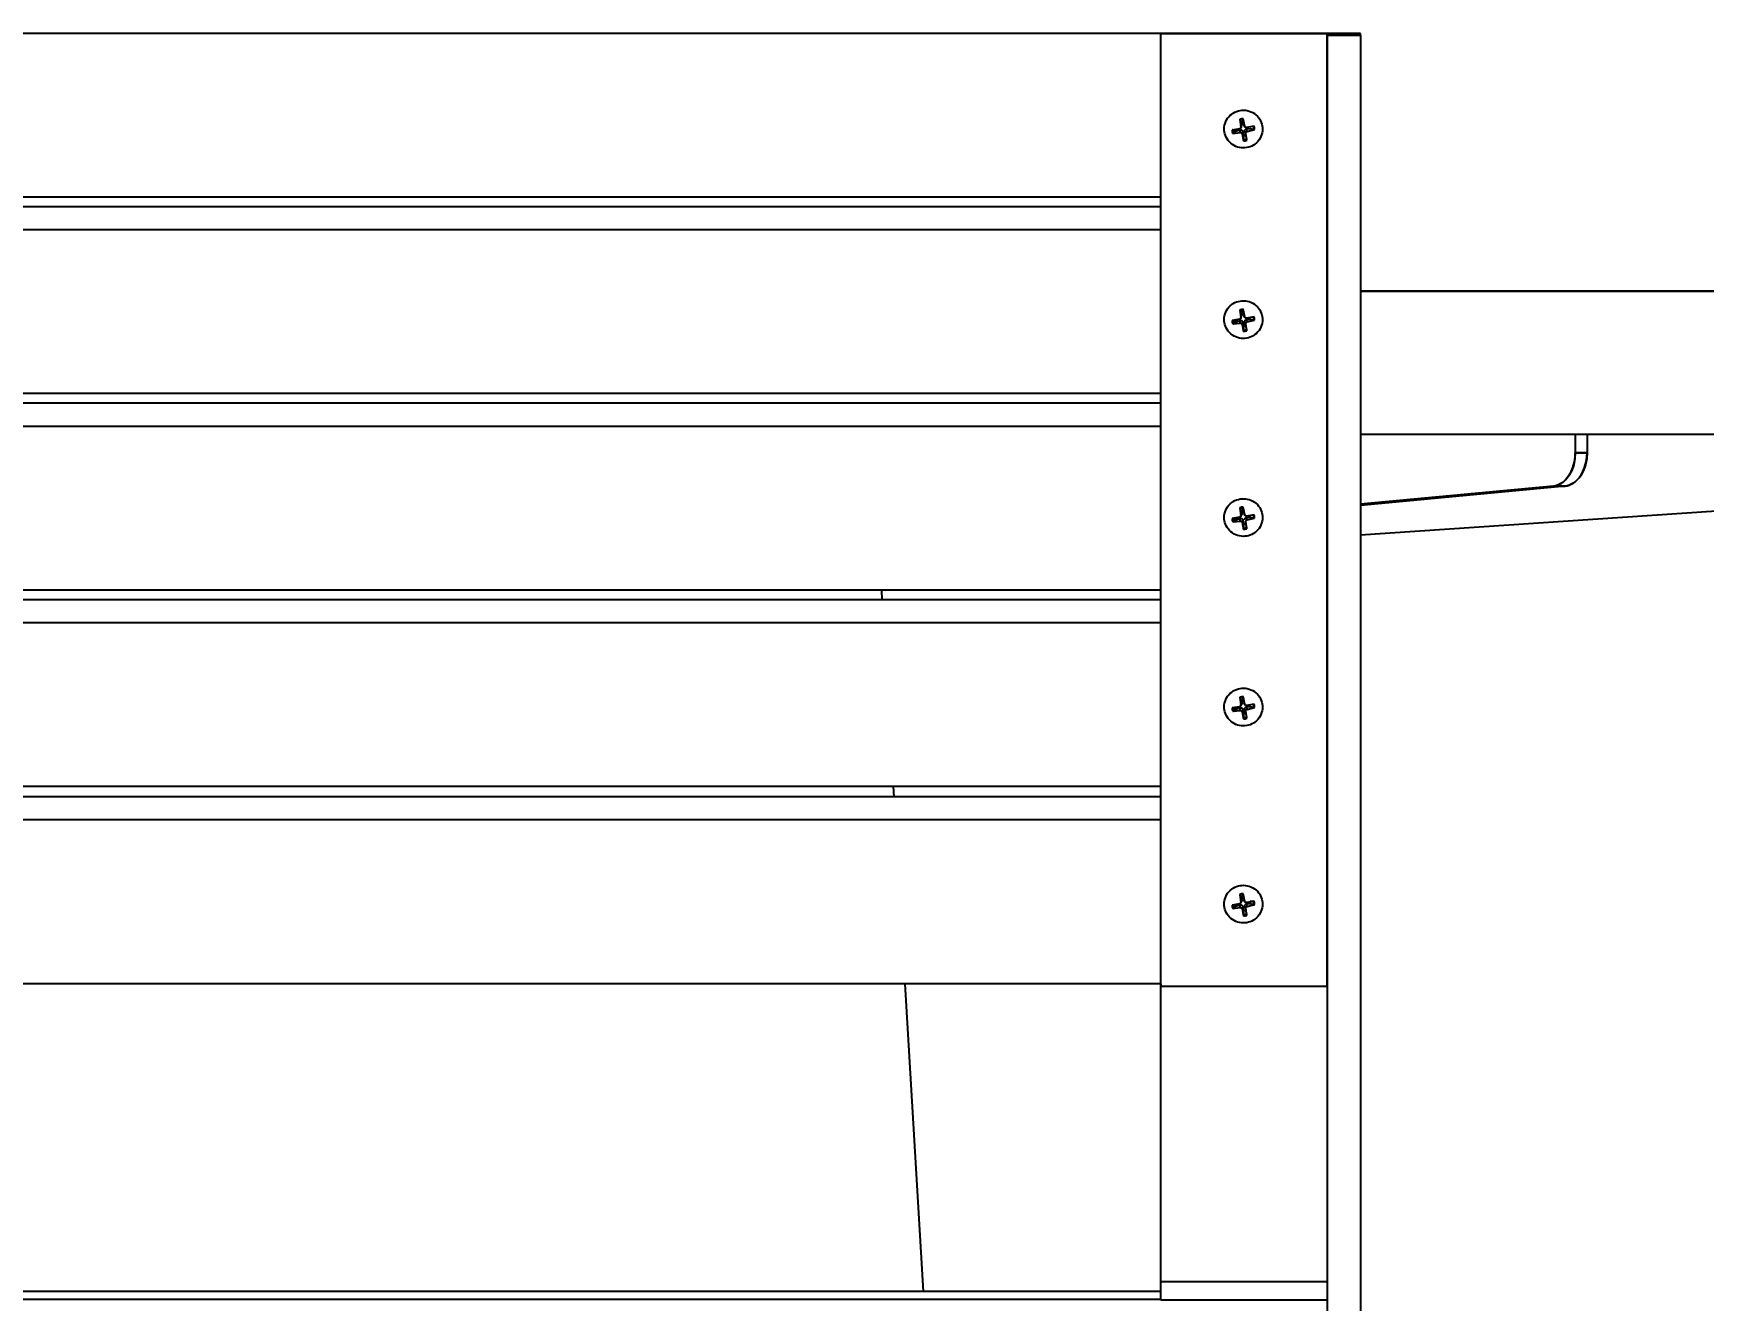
# Model space of a CAD drawing. Header units: millimetres. Extents: x 9483 to 13995, y 24552 to 30933.
# Drawn here: x 11651 to 12153, y 29200 to 29581 of the extents above; entities that cross this region are included whole.
import ezdxf

# ---------------------------------------------------------------- set-up
doc = ezdxf.new("R2010")
doc.units = ezdxf.units.MM
doc.header["$LTSCALE"] = 3
doc.layers.add('DomyÅ›lny', color=7, linetype='Continuous')
doc.styles.get("Standard").update_dxf_attribs({"font": 'arial.ttf'})
doc.dimstyles.new('MATEUSZ', dxfattribs={"dimtxt": 35, "dimasz": 16, "dimexe": 0.18, "dimexo": 0.0625, "dimgap": 0.09, "dimtad": 0, "dimdec": 0, "dimdsep": 46, "dimtxsty": 'Standard', "dimblk": 'DOT', "dimcen": 0.09, "dimse1": 1, "dimse2": 1, "dimadec": 0, "dimazin": 0, "dimtfac": 1, "dimtdec": 0, "dimtofl": 0, "dimtmove": 0, "dimatfit": 3, "dimfxl": 1, "dimtolj": 1, "dimtzin": 0, "dimlwd": 9, "dimlwe": 9, "dimarcsym": 0})

# ---------------------------------------------------------------- blocks, each defined once
blk = doc.blocks.new('_Dot')
at = {"color": 0, "linetype": 'ByBlock', "lineweight": -2}
blk.add_line((-0.5, 0), (-1, 0), dxfattribs=at)
at = {"color": 0, "linetype": 'ByBlock', "const_width": 0.5}
blk.add_lwpolyline([(-0.25, 0, 1), (0.25, 0, 1)], format="xyb", close=True, dxfattribs=at)
blk = doc.blocks.new('*D30')
at = {"color": 0, "lineweight": 9, "transparency": 16777216}
for p, q in [((10697.92, 28405.14), (11613.03, 28405.14)), ((12746.15, 28405.14), (11823.59, 28405.14))]:
    blk.add_line(p, q, dxfattribs=at)
at = {"layer": 'Defpoints', "color": 0, "transparency": 16777216}
for p in [(10667.92, 29580.92), (12776.15, 29580.92), (12776.15, 28405.14)]:
    blk.add_point(p, dxfattribs=at)
at = {"color": 0, "lineweight": 9, "transparency": 16777216, "xscale": 30, "yscale": 30, "zscale": 30, "rotation": 180}
blk.add_blockref('_Dot', (10667.92, 28405.14), dxfattribs=at)
at = {"color": 0, "lineweight": 9, "transparency": 16777216, "xscale": 30, "yscale": 30, "zscale": 30}
blk.add_blockref('_Dot', (12776.15, 28405.14), dxfattribs=at)
at = {"color": 0, "transparency": 16777216, "insert": (11718.31, 28405.14), "char_height": 70, "attachment_point": 5}
blk.add_mtext('\\A1;2108', dxfattribs=at)
blk = doc.blocks.new('*D31')
at = {"color": 0, "lineweight": 9, "transparency": 16777216}
for p, q in [((12831.93, 29473.43), (12831.93, 29234.88)), ((12831.93, 28783.43), (12831.93, 29080.85))]:
    blk.add_line(p, q, dxfattribs=at)
at = {"layer": 'Defpoints', "color": 0, "transparency": 16777216}
for p in [(12322.03, 29503.43), (12026.88, 28753.43), (12831.93, 28753.43)]:
    blk.add_point(p, dxfattribs=at)
at = {"color": 0, "lineweight": 9, "transparency": 16777216, "xscale": 30, "yscale": 30, "zscale": 30}
for p, rotation in [((12831.93, 29503.43), 90), ((12831.93, 28753.43), 270)]:
    blk.add_blockref('_Dot', p, dxfattribs=dict(at, rotation=rotation))
at = {"color": 0, "transparency": 16777216, "insert": (12831.93, 29157.87), "char_height": 70, "attachment_point": 5, "rotation": 90}
blk.add_mtext('\\A1;750', dxfattribs=at)

msp = doc.modelspace()

# ---------------------------------------------------------------- linework, layer by layer
at = {"layer": 'DomyÅ›lny', "color": 0}
for p, q in [((12039.54, 29580.92), (11404.54, 29580.92)), ((11989.54, 29580.92), (12039.54, 29580.92)), ((11989.54, 29294.3), (11989.54, 29580.92)), ((12039.54, 29580.92), (12049.54, 29580.92)), ((12039.54, 29294.3), (12039.54, 29580.92)), ((12049.54, 29580.91), (12039.54, 29580.91)), ((12049.54, 29580.32), (12039.54, 29580.32)), ((12039.54, 29580.32), (12039.54, 29118.96)), ((12049.54, 29580.32), (12049.54, 29118.96)), ((12011.31, 29551.42), (12012.28, 29551.94)), ((12011.44, 29550.93), (12012.37, 29551.6)), ((12013.33, 29554.84), (12013.66, 29554.27)), ((12013.44, 29551.09), (12013.39, 29551.91)), ((12013.8, 29552.9), (12013.54, 29552.46)), ((12013.6, 29552.76), (12013.87, 29553.36)), ((12013.97, 29550.72), (12014.24, 29551.32)), ((12014.35, 29554.39), (12014.34, 29555.02)), ((12014.77, 29552.97), (12014.5, 29553.46)), ((12015.14, 29550.93), (12014.86, 29551.43)), ((12015.51, 29551.45), (12015.46, 29552.26)), ((12016.49, 29552.32), (12017.48, 29551.98)), ((12014.38, 29550.21), (12014.4, 29548.89)), ((12015.41, 29549.07), (12015.08, 29550.33)), ((12019.58, 29549.7), (12019.37, 29549.34)), ((11989.54, 29531.68), (11454.54, 29531.68)), ((11989.54, 29528.8), (11454.54, 29528.8)), ((11989.54, 29521.86), (11454.54, 29521.86)), ((12013.33, 29497.55), (12013.66, 29496.98)), ((12013.8, 29495.61), (12013.54, 29495.17)), ((12013.6, 29495.47), (12013.87, 29496.07)), ((12014.35, 29497.1), (12014.34, 29497.73)), ((12014.77, 29495.68), (12014.5, 29496.17)), ((12014.82, 29495.53), (12014.57, 29495.96)), ((12009.37, 29492.05), (12009.16, 29492.41)), ((12011.31, 29494.13), (12012.28, 29494.65)), ((12011.44, 29493.64), (12012.37, 29494.31)), ((12013.44, 29493.8), (12013.39, 29494.62)), ((12013.97, 29493.43), (12014.24, 29494.03)), ((12014.38, 29492.92), (12014.4, 29491.6)), ((12015.14, 29493.64), (12014.86, 29494.14)), ((12015.41, 29491.78), (12015.08, 29493.04)), ((12015.51, 29494.16), (12015.46, 29494.98)), ((12016.49, 29495.03), (12017.48, 29494.69)), ((12019.58, 29492.41), (12019.37, 29492.05)), ((11989.54, 29472.62), (11454.54, 29472.62)), ((11989.54, 29469.71), (11454.54, 29469.71)), ((11989.54, 29462.76), (11454.54, 29462.76)), ((12114.12, 29460.43), (12114.12, 29454.78)), ((12114.12, 29460.43), (12114.12, 29454.78)), ((12117.66, 29460.43), (12117.66, 29454.78)), ((12117.66, 29460.43), (12117.66, 29454.78)), ((12117.66, 29454.78), (12114.12, 29454.78)), ((12114.12, 29454.78), (12117.66, 29454.78)), ((12107.53, 29444.8), (12049.54, 29439.32)), ((12111.06, 29444.8), (12049.54, 29438.98)), ((12269.7, 29444.8), (12049.54, 29430.08)), ((12111.06, 29444.8), (12049.54, 29438.98)), ((12107.53, 29444.8), (12049.54, 29439.32)), ((12111.06, 29444.8), (12107.53, 29444.8)), ((12107.53, 29444.8), (12111.06, 29444.8)), ((12013.33, 29438.04), (12013.66, 29437.47)), ((12013.8, 29436.1), (12013.54, 29435.66)), ((12013.6, 29435.96), (12013.87, 29436.56)), ((12014.35, 29437.59), (12014.34, 29438.22)), ((12014.77, 29436.17), (12014.5, 29436.66)), ((12014.82, 29436.02), (12014.57, 29436.45)), ((12015.3, 29435.8), (12015.35, 29436.08)), ((12015.51, 29434.65), (12015.46, 29435.46)), ((12016.49, 29435.51), (12017.48, 29435.18)), ((12009.37, 29432.54), (12009.16, 29432.9)), ((12011.31, 29434.62), (12012.28, 29435.13)), ((12011.44, 29434.13), (12012.37, 29434.8)), ((12013.44, 29434.29), (12013.39, 29435.11)), ((12013.97, 29433.92), (12014.24, 29434.52)), ((12014.38, 29433.41), (12014.4, 29432.09)), ((12015.41, 29432.27), (12015.08, 29433.53)), ((12019.58, 29432.9), (12019.37, 29432.54)), ((11989.54, 29413.52), (11454.54, 29413.52)), ((11989.54, 29410.62), (11454.54, 29410.62)), ((11905.58, 29413.52), (11905.76, 29410.62)), ((11989.54, 29403.67), (11454.54, 29403.67)), ((12013.33, 29381.07), (12013.66, 29380.49)), ((12014.35, 29380.61), (12014.34, 29381.24)), ((12011.31, 29377.65), (12012.28, 29378.16)), ((12011.44, 29377.16), (12012.37, 29377.82)), ((12013.44, 29377.31), (12013.39, 29378.13)), ((12013.8, 29379.13), (12013.54, 29378.69)), ((12013.6, 29378.99), (12013.87, 29379.58)), ((12013.97, 29376.95), (12014.24, 29377.55)), ((12014.38, 29376.43), (12014.4, 29375.12)), ((12014.77, 29379.19), (12014.5, 29379.69)), ((12015.14, 29377.15), (12014.86, 29377.66)), ((12015.41, 29375.29), (12015.08, 29376.55)), ((12015.3, 29378.83), (12015.35, 29379.11)), ((12015.51, 29377.67), (12015.46, 29378.49)), ((12016.49, 29378.54), (12017.48, 29378.21)), ((12019.58, 29375.92), (12019.37, 29375.56)), ((11989.54, 29354.43), (11454.54, 29354.43)), ((11989.54, 29351.36), (11454.54, 29351.36)), ((11909.11, 29354.43), (11909.3, 29351.36)), ((11989.54, 29344.41), (11454.54, 29344.41)), ((12013.33, 29321.8), (12013.66, 29321.23)), ((12013.6, 29319.72), (12013.87, 29320.31)), ((12014.35, 29321.35), (12014.34, 29321.98)), ((12014.77, 29319.93), (12014.5, 29320.42)), ((12014.82, 29319.78), (12014.57, 29320.21)), ((12017.3, 29319.94), (12016.37, 29319.96)), ((12011.31, 29318.38), (12012.28, 29318.89)), ((12011.44, 29317.89), (12012.37, 29318.56)), ((12013.44, 29318.05), (12013.39, 29318.86)), ((12013.97, 29317.68), (12014.24, 29318.28)), ((12014.38, 29317.17), (12014.4, 29315.85)), ((12015.14, 29317.89), (12014.86, 29318.39)), ((12015.41, 29316.03), (12015.08, 29317.29)), ((12015.51, 29318.41), (12015.46, 29319.22)), ((12016.49, 29319.27), (12017.48, 29318.94)), ((12019.58, 29316.66), (12019.37, 29316.3)), ((11989.54, 29295.17), (11454.54, 29295.17)), ((11912.66, 29295.17), (11918.18, 29202.68)), ((11989.54, 29205.55), (11989.54, 29295.8)), ((11989.54, 29295.17), (11989.54, 29294.3)), ((12039.54, 29294.3), (11989.54, 29294.3)), ((12039.54, 29205.55), (11989.54, 29205.55)), ((11989.78, 29200.28), (11453.86, 29200.28)), ((11989.54, 29202.68), (11454.54, 29202.68)), ((12039.54, 29200.04), (11989.54, 29200.04))]:
    msp.add_line(p, q, dxfattribs=at)
for points in [[(12039.54, 29580.91, 0), (12039.54, 29580.9, 0), (12039.54, 29580.87, 0), (12039.54, 29580.76, 0), (12039.54, 29580.32, 0)], [(12049.54, 29580.32, 0), (12049.54, 29580.91, 0)], [(12013.23, 29552.24, 0), (12010.98, 29551.87, 0)], [(12011.26, 29551.93, 0), (12011.14, 29551.9, 0), (12010.98, 29551.87, 0)], [(12010.98, 29551.87, 0), (12011.03, 29551.36, 0), (12011.16, 29550.86, 0)], [(12011.16, 29550.86, 0), (12013.44, 29551.09, 0)], [(12011.16, 29550.86, 0), (12011.24, 29550.87, 0), (12011.32, 29550.89, 0), (12011.39, 29550.91, 0), (12011.42, 29550.92, 0), (12011.44, 29550.93, 0)], [(12011.31, 29551.42, 0), (12011.26, 29551.93, 0)], [(12011.44, 29550.93, 0), (12011.31, 29551.42, 0)], [(12012.37, 29551.6, 0), (12012.28, 29551.94, 0)], [(12012.37, 29551.6, 0), (12013.39, 29551.91, 0)], [(12013.6, 29552.76, 0), (12013.61, 29552.72, 0), (12013.61, 29552.68, 0), (12013.6, 29552.63, 0), (12013.59, 29552.59, 0), (12013.58, 29552.54, 0), (12013.57, 29552.5, 0), (12013.55, 29552.46, 0), (12013.52, 29552.43, 0), (12013.5, 29552.39, 0), (12013.46, 29552.36, 0), (12013.43, 29552.33, 0), (12013.39, 29552.31, 0), (12013.35, 29552.28, 0), (12013.31, 29552.27, 0), (12013.27, 29552.25, 0), (12013.23, 29552.24, 0)], [(12014.3, 29555.27, 0), (12013.78, 29555.22, 0), (12013.28, 29555.1, 0)], [(12013.28, 29555.1, 0), (12013.6, 29552.76, 0)], [(12013.33, 29554.84, 0), (12013.83, 29554.97, 0), (12014.34, 29555.02, 0)], [(12013.39, 29551.91, 0), (12013.46, 29551.92, 0), (12013.53, 29551.93, 0), (12013.6, 29551.94, 0), (12013.67, 29551.93, 0), (12013.74, 29551.92, 0), (12013.81, 29551.9, 0), (12013.88, 29551.87, 0), (12013.94, 29551.83, 0), (12014, 29551.78, 0), (12014.06, 29551.73, 0), (12014.11, 29551.67, 0), (12014.15, 29551.6, 0), (12014.18, 29551.54, 0), (12014.2, 29551.47, 0), (12014.22, 29551.4, 0), (12014.24, 29551.32, 0)], [(12013.44, 29551.09, 0), (12013.48, 29551.09, 0), (12013.52, 29551.09, 0), (12013.57, 29551.09, 0), (12013.61, 29551.08, 0), (12013.66, 29551.07, 0), (12013.7, 29551.05, 0), (12013.74, 29551.03, 0), (12013.78, 29551.01, 0), (12013.81, 29550.98, 0), (12013.84, 29550.95, 0), (12013.87, 29550.92, 0), (12013.9, 29550.88, 0), (12013.92, 29550.85, 0), (12013.94, 29550.81, 0), (12013.96, 29550.77, 0), (12013.97, 29550.72, 0)], [(12013.66, 29554.27, 0), (12014, 29554.36, 0), (12014.35, 29554.39, 0)], [(12013.66, 29554.27, 0), (12013.87, 29553.36, 0)], [(12014.24, 29551.32, 0), (12014.38, 29550.21, 0)], [(12014.34, 29555.02, 0), (12014.34, 29555.05, 0), (12014.3, 29555.27, 0)], [(12014.77, 29552.97, 0), (12014.3, 29555.27, 0)], [(12014.5, 29553.46, 0), (12014.35, 29554.39, 0)], [(12015.3, 29552.6, 0), (12015.26, 29552.6, 0), (12015.21, 29552.59, 0), (12015.17, 29552.6, 0), (12015.12, 29552.61, 0), (12015.08, 29552.62, 0), (12015.04, 29552.63, 0), (12015, 29552.65, 0), (12014.96, 29552.68, 0), (12014.93, 29552.7, 0), (12014.89, 29552.73, 0), (12014.86, 29552.77, 0), (12014.84, 29552.8, 0), (12014.81, 29552.84, 0), (12014.8, 29552.88, 0), (12014.78, 29552.92, 0), (12014.77, 29552.97, 0)], [(12014.86, 29551.43, 0), (12014.85, 29551.51, 0), (12014.85, 29551.58, 0), (12014.85, 29551.65, 0), (12014.86, 29551.73, 0), (12014.88, 29551.8, 0), (12014.9, 29551.88, 0), (12014.93, 29551.95, 0), (12014.97, 29552.01, 0), (12015.02, 29552.07, 0), (12015.07, 29552.12, 0), (12015.13, 29552.16, 0), (12015.19, 29552.2, 0), (12015.25, 29552.22, 0), (12015.32, 29552.24, 0), (12015.39, 29552.26, 0), (12015.46, 29552.26, 0)], [(12015.14, 29550.93, 0), (12015.13, 29550.97, 0), (12015.13, 29551.01, 0), (12015.13, 29551.06, 0), (12015.14, 29551.1, 0), (12015.15, 29551.14, 0), (12015.17, 29551.18, 0), (12015.19, 29551.22, 0), (12015.21, 29551.26, 0), (12015.24, 29551.29, 0), (12015.27, 29551.32, 0), (12015.31, 29551.35, 0), (12015.34, 29551.38, 0), (12015.38, 29551.4, 0), (12015.42, 29551.42, 0), (12015.46, 29551.44, 0), (12015.51, 29551.45, 0)], [(12015.46, 29548.78, 0), (12015.14, 29550.93, 0)], [(12017.58, 29553.01, 0), (12015.3, 29552.6, 0)], [(12015.46, 29552.26, 0), (12016.49, 29552.32, 0)], [(12015.51, 29551.45, 0), (12017.76, 29552.01, 0)], [(12017.3, 29552.98, 0), (12017.43, 29552.49, 0), (12017.48, 29551.98, 0)], [(12017.76, 29552.01, 0), (12017.71, 29552.52, 0), (12017.58, 29553.01, 0)], [(12013.97, 29550.72, 0), (12014.44, 29548.6, 0)], [(12015.08, 29550.33, 0), (12014.74, 29550.24, 0), (12014.38, 29550.21, 0)], [(12014.91, 29548.94, 0), (12014.4, 29548.89, 0)], [(12014.4, 29548.89, 0), (12014.41, 29548.76, 0), (12014.44, 29548.6, 0)], [(12014.44, 29548.6, 0), (12014.96, 29548.65, 0)], [(12015.41, 29549.07, 0), (12014.91, 29548.94, 0)], [(12014.96, 29548.65, 0), (12014.91, 29548.94, 0)], [(12014.96, 29548.65, 0), (12015.46, 29548.78, 0)], [(12015.46, 29548.78, 0), (12015.41, 29549.07, 0)], [(12322.03, 29503.43, 0), (12322.03, 29503.43, 0), (12322.03, 29503.43, 0), (12322.03, 29503.43, 0), (12322.03, 29503.43, 0), (12322.03, 29503.43, 0), (12322.03, 29503.43, 0), (12322.03, 29503.43, 0), (12322.03, 29503.43, 0), (12322.03, 29503.43, 0), (12322.01, 29503.43, 0), (12321.93, 29503.43, 0), (12321.63, 29503.43, 0), (12320.41, 29503.43, 0), (12315.36, 29503.43, 0), (12294.12, 29503.43, 0), (12204.38, 29503.43, 0), (12049.54, 29503.43, 0)], [(12049.54, 29503.43, 0), (12254.78, 29503.43, 0), (12306.11, 29503.43, 0), (12318.2, 29503.43, 0), (12321.09, 29503.43, 0), (12321.8, 29503.43, 0), (12321.98, 29503.43, 0), (12322.02, 29503.43, 0), (12322.03, 29503.43, 0), (12322.03, 29503.43, 0), (12322.03, 29503.43, 0), (12322.03, 29503.43, 0), (12322.03, 29503.43, 0), (12322.03, 29503.43, 0), (12322.03, 29503.43, 0), (12322.03, 29503.43, 0), (12322.03, 29503.43, 0), (12322.03, 29503.43, 0), (12322.03, 29503.43, 0)], [(12014.3, 29497.98, 0), (12013.78, 29497.93, 0), (12013.28, 29497.81, 0)], [(12013.28, 29497.81, 0), (12013.6, 29495.47, 0)], [(12013.33, 29497.55, 0), (12013.83, 29497.68, 0), (12014.34, 29497.73, 0)], [(12013.66, 29496.98, 0), (12014, 29497.07, 0), (12014.35, 29497.1, 0)], [(12013.66, 29496.98, 0), (12013.87, 29496.07, 0)], [(12014.77, 29495.68, 0), (12014.3, 29497.98, 0)], [(12014.34, 29497.73, 0), (12014.34, 29497.76, 0), (12014.3, 29497.98, 0)], [(12014.5, 29496.17, 0), (12014.35, 29497.1, 0)], [(12015.3, 29495.31, 0), (12015.26, 29495.31, 0), (12015.21, 29495.31, 0), (12015.17, 29495.31, 0), (12015.12, 29495.32, 0), (12015.08, 29495.33, 0), (12015.04, 29495.34, 0), (12015, 29495.36, 0), (12014.96, 29495.39, 0), (12014.93, 29495.41, 0), (12014.89, 29495.44, 0), (12014.86, 29495.48, 0), (12014.84, 29495.51, 0), (12014.81, 29495.55, 0), (12014.8, 29495.59, 0), (12014.78, 29495.64, 0), (12014.77, 29495.68, 0)], [(12017.58, 29495.72, 0), (12015.3, 29495.31, 0)], [(12017.3, 29495.69, 0), (12017.43, 29495.2, 0), (12017.48, 29494.69, 0)], [(12017.76, 29494.72, 0), (12017.71, 29495.23, 0), (12017.58, 29495.72, 0)], [(12013.23, 29494.95, 0), (12010.98, 29494.58, 0)], [(12011.26, 29494.64, 0), (12011.14, 29494.61, 0), (12010.98, 29494.58, 0)], [(12010.98, 29494.58, 0), (12011.03, 29494.07, 0), (12011.16, 29493.57, 0)], [(12011.16, 29493.57, 0), (12013.44, 29493.8, 0)], [(12011.16, 29493.57, 0), (12011.24, 29493.58, 0), (12011.32, 29493.6, 0), (12011.39, 29493.62, 0), (12011.42, 29493.63, 0), (12011.44, 29493.64, 0)], [(12011.31, 29494.13, 0), (12011.26, 29494.64, 0)], [(12011.44, 29493.64, 0), (12011.31, 29494.13, 0)], [(12012.37, 29494.31, 0), (12012.28, 29494.65, 0)], [(12012.37, 29494.31, 0), (12013.39, 29494.62, 0)], [(12013.6, 29495.47, 0), (12013.61, 29495.43, 0), (12013.61, 29495.39, 0), (12013.6, 29495.34, 0), (12013.59, 29495.3, 0), (12013.58, 29495.25, 0), (12013.57, 29495.21, 0), (12013.55, 29495.17, 0), (12013.52, 29495.14, 0), (12013.5, 29495.1, 0), (12013.46, 29495.07, 0), (12013.43, 29495.04, 0), (12013.39, 29495.02, 0), (12013.35, 29494.99, 0), (12013.31, 29494.98, 0), (12013.27, 29494.96, 0), (12013.23, 29494.95, 0)], [(12013.39, 29494.62, 0), (12013.46, 29494.63, 0), (12013.53, 29494.64, 0), (12013.6, 29494.65, 0), (12013.67, 29494.64, 0), (12013.74, 29494.63, 0), (12013.81, 29494.61, 0), (12013.88, 29494.58, 0), (12013.94, 29494.54, 0), (12014, 29494.49, 0), (12014.06, 29494.44, 0), (12014.11, 29494.38, 0), (12014.15, 29494.31, 0), (12014.18, 29494.25, 0), (12014.2, 29494.18, 0), (12014.22, 29494.11, 0), (12014.24, 29494.03, 0)], [(12013.44, 29493.8, 0), (12013.48, 29493.8, 0), (12013.52, 29493.8, 0), (12013.57, 29493.8, 0), (12013.61, 29493.79, 0), (12013.66, 29493.78, 0), (12013.7, 29493.76, 0), (12013.74, 29493.74, 0), (12013.78, 29493.72, 0), (12013.81, 29493.69, 0), (12013.84, 29493.66, 0), (12013.87, 29493.63, 0), (12013.9, 29493.59, 0), (12013.92, 29493.56, 0), (12013.94, 29493.52, 0), (12013.96, 29493.48, 0), (12013.97, 29493.43, 0)], [(12013.97, 29493.43, 0), (12014.44, 29491.31, 0)], [(12014.24, 29494.03, 0), (12014.38, 29492.92, 0)], [(12015.08, 29493.04, 0), (12014.74, 29492.95, 0), (12014.38, 29492.92, 0)], [(12014.91, 29491.65, 0), (12014.4, 29491.6, 0)], [(12014.4, 29491.6, 0), (12014.41, 29491.47, 0), (12014.44, 29491.31, 0)], [(12014.44, 29491.31, 0), (12014.96, 29491.36, 0)], [(12014.86, 29494.14, 0), (12014.85, 29494.22, 0), (12014.85, 29494.29, 0), (12014.85, 29494.36, 0), (12014.86, 29494.44, 0), (12014.88, 29494.51, 0), (12014.9, 29494.59, 0), (12014.93, 29494.66, 0), (12014.97, 29494.72, 0), (12015.02, 29494.78, 0), (12015.07, 29494.83, 0), (12015.13, 29494.87, 0), (12015.19, 29494.91, 0), (12015.25, 29494.93, 0), (12015.32, 29494.95, 0), (12015.39, 29494.97, 0), (12015.46, 29494.98, 0)], [(12015.08, 29493.04, 0), (12014.86, 29494.14, 0)], [(12015.41, 29491.78, 0), (12014.91, 29491.65, 0)], [(12014.96, 29491.36, 0), (12014.91, 29491.65, 0)], [(12014.96, 29491.36, 0), (12015.46, 29491.49, 0)], [(12015.14, 29493.64, 0), (12015.13, 29493.68, 0), (12015.13, 29493.72, 0), (12015.13, 29493.77, 0), (12015.14, 29493.81, 0), (12015.15, 29493.85, 0), (12015.17, 29493.89, 0), (12015.19, 29493.93, 0), (12015.21, 29493.97, 0), (12015.24, 29494, 0), (12015.27, 29494.03, 0), (12015.31, 29494.06, 0), (12015.34, 29494.09, 0), (12015.38, 29494.11, 0), (12015.42, 29494.13, 0), (12015.46, 29494.15, 0), (12015.51, 29494.16, 0)], [(12015.46, 29491.49, 0), (12015.14, 29493.64, 0)], [(12015.46, 29494.98, 0), (12016.49, 29495.03, 0)], [(12015.51, 29494.16, 0), (12017.76, 29494.72, 0)], [(12017.48, 29494.69, 0), (12017.5, 29494.69, 0), (12017.53, 29494.68, 0), (12017.6, 29494.69, 0), (12017.68, 29494.7, 0), (12017.76, 29494.72, 0)], [(12049.54, 29460.43, 0), (12254.78, 29460.43, 0), (12306.11, 29460.43, 0), (12318.2, 29460.43, 0), (12321.09, 29460.43, 0), (12321.8, 29460.43, 0), (12321.98, 29460.43, 0), (12322.02, 29460.43, 0), (12322.03, 29460.43, 0), (12322.03, 29460.43, 0), (12322.03, 29460.43, 0), (12322.03, 29460.43, 0), (12322.03, 29460.43, 0), (12322.03, 29460.43, 0), (12322.03, 29460.43, 0), (12322.03, 29460.43, 0), (12322.03, 29460.43, 0), (12322.03, 29460.43, 0), (12322.03, 29460.43, 0)], [(12114.12, 29454.78, 0), (12114.01, 29453.03, 0), (12113.67, 29451.24, 0), (12113.06, 29449.51, 0), (12112.22, 29447.95, 0), (12111.72, 29447.27, 0), (12111.17, 29446.66, 0), (12110.6, 29446.13, 0), (12109.99, 29445.69, 0), (12109.38, 29445.34, 0), (12108.76, 29445.08, 0), (12108.14, 29444.9, 0), (12107.53, 29444.8, 0)], [(12107.53, 29444.8, 0), (12108.14, 29444.9, 0), (12108.76, 29445.08, 0), (12109.38, 29445.34, 0), (12109.99, 29445.69, 0), (12110.6, 29446.13, 0), (12111.17, 29446.66, 0), (12111.72, 29447.27, 0), (12112.22, 29447.95, 0), (12112.67, 29448.7, 0), (12113.4, 29450.36, 0), (12113.87, 29452.13, 0), (12114.06, 29453.47, 0), (12114.12, 29454.78, 0)], [(12111.06, 29444.8, 0), (12111.67, 29444.9, 0), (12112.29, 29445.08, 0), (12112.91, 29445.34, 0), (12113.53, 29445.69, 0), (12114.13, 29446.13, 0), (12114.71, 29446.66, 0), (12115.25, 29447.27, 0), (12115.75, 29447.95, 0), (12116.2, 29448.7, 0), (12116.93, 29450.36, 0), (12117.41, 29452.13, 0), (12117.6, 29453.47, 0), (12117.66, 29454.78, 0)], [(12117.66, 29454.78, 0), (12117.55, 29453.03, 0), (12117.2, 29451.24, 0), (12116.6, 29449.51, 0), (12115.75, 29447.95, 0), (12115.25, 29447.27, 0), (12114.71, 29446.66, 0), (12114.13, 29446.13, 0), (12113.53, 29445.69, 0), (12112.91, 29445.34, 0), (12112.29, 29445.08, 0), (12111.67, 29444.9, 0), (12111.06, 29444.8, 0)], [(12013.23, 29435.44, 0), (12010.98, 29435.07, 0)], [(12013.6, 29435.96, 0), (12013.61, 29435.92, 0), (12013.61, 29435.88, 0), (12013.6, 29435.83, 0), (12013.59, 29435.79, 0), (12013.58, 29435.74, 0), (12013.57, 29435.7, 0), (12013.55, 29435.66, 0), (12013.52, 29435.63, 0), (12013.5, 29435.59, 0), (12013.46, 29435.56, 0), (12013.43, 29435.53, 0), (12013.39, 29435.5, 0), (12013.35, 29435.48, 0), (12013.31, 29435.46, 0), (12013.27, 29435.45, 0), (12013.23, 29435.44, 0)], [(12014.3, 29438.47, 0), (12013.78, 29438.42, 0), (12013.28, 29438.3, 0)], [(12013.28, 29438.3, 0), (12013.6, 29435.96, 0)], [(12013.87, 29436.56, 0), (12013.88, 29436.49, 0), (12013.89, 29436.43, 0), (12013.89, 29436.37, 0), (12013.88, 29436.3, 0), (12013.86, 29436.24, 0), (12013.84, 29436.17, 0), (12013.8, 29436.1, 0), (12013.76, 29436.04, 0), (12013.72, 29435.98, 0), (12013.66, 29435.93, 0), (12013.6, 29435.88, 0), (12013.54, 29435.83, 0), (12013.42, 29435.77, 0), (12013.35, 29435.74, 0), (12013.28, 29435.72, 0)], [(12013.33, 29438.04, 0), (12013.83, 29438.17, 0), (12014.34, 29438.22, 0)], [(12013.66, 29437.47, 0), (12014, 29437.56, 0), (12014.35, 29437.59, 0)], [(12013.66, 29437.47, 0), (12013.87, 29436.56, 0)], [(12014.77, 29436.17, 0), (12014.3, 29438.47, 0)], [(12014.34, 29438.22, 0), (12014.34, 29438.25, 0), (12014.3, 29438.47, 0)], [(12014.5, 29436.66, 0), (12014.35, 29437.59, 0)], [(12015.3, 29435.8, 0), (12015.26, 29435.8, 0), (12015.21, 29435.79, 0), (12015.17, 29435.8, 0), (12015.12, 29435.8, 0), (12015.08, 29435.82, 0), (12015.04, 29435.83, 0), (12015, 29435.85, 0), (12014.96, 29435.88, 0), (12014.93, 29435.9, 0), (12014.89, 29435.93, 0), (12014.86, 29435.97, 0), (12014.84, 29436, 0), (12014.81, 29436.04, 0), (12014.8, 29436.08, 0), (12014.78, 29436.12, 0), (12014.77, 29436.17, 0)], [(12014.86, 29434.63, 0), (12014.85, 29434.71, 0), (12014.85, 29434.78, 0), (12014.85, 29434.85, 0), (12014.86, 29434.93, 0), (12014.88, 29435, 0), (12014.9, 29435.07, 0), (12014.93, 29435.14, 0), (12014.97, 29435.21, 0), (12015.02, 29435.27, 0), (12015.07, 29435.32, 0), (12015.13, 29435.36, 0), (12015.19, 29435.4, 0), (12015.25, 29435.42, 0), (12015.32, 29435.44, 0), (12015.39, 29435.46, 0), (12015.46, 29435.46, 0)], [(12017.58, 29436.21, 0), (12015.3, 29435.8, 0)], [(12015.46, 29435.46, 0), (12016.49, 29435.51, 0)], [(12017.3, 29436.18, 0), (12017.43, 29435.69, 0), (12017.48, 29435.18, 0)], [(12017.76, 29435.2, 0), (12017.71, 29435.71, 0), (12017.58, 29436.21, 0)], [(12011.26, 29435.13, 0), (12011.14, 29435.1, 0), (12010.98, 29435.07, 0)], [(12010.98, 29435.07, 0), (12011.03, 29434.56, 0), (12011.16, 29434.06, 0)], [(12011.16, 29434.06, 0), (12013.44, 29434.29, 0)], [(12011.16, 29434.06, 0), (12011.24, 29434.07, 0), (12011.32, 29434.09, 0), (12011.39, 29434.11, 0), (12011.42, 29434.12, 0), (12011.44, 29434.13, 0)], [(12011.31, 29434.62, 0), (12011.26, 29435.13, 0)], [(12011.44, 29434.13, 0), (12011.31, 29434.62, 0)], [(12012.37, 29434.8, 0), (12012.28, 29435.13, 0)], [(12012.37, 29434.8, 0), (12013.39, 29435.11, 0)], [(12013.39, 29435.11, 0), (12013.46, 29435.12, 0), (12013.53, 29435.13, 0), (12013.6, 29435.14, 0), (12013.67, 29435.13, 0), (12013.74, 29435.12, 0), (12013.81, 29435.1, 0), (12013.88, 29435.07, 0), (12013.94, 29435.03, 0), (12014, 29434.98, 0), (12014.06, 29434.93, 0), (12014.11, 29434.87, 0), (12014.15, 29434.8, 0), (12014.18, 29434.74, 0), (12014.2, 29434.67, 0), (12014.22, 29434.6, 0), (12014.24, 29434.52, 0)], [(12013.44, 29434.29, 0), (12013.48, 29434.29, 0), (12013.52, 29434.29, 0), (12013.57, 29434.29, 0), (12013.61, 29434.28, 0), (12013.66, 29434.27, 0), (12013.7, 29434.25, 0), (12013.74, 29434.23, 0), (12013.78, 29434.21, 0), (12013.81, 29434.18, 0), (12013.84, 29434.15, 0), (12013.87, 29434.12, 0), (12013.9, 29434.08, 0), (12013.92, 29434.05, 0), (12013.94, 29434.01, 0), (12013.96, 29433.96, 0), (12013.97, 29433.92, 0)], [(12013.97, 29433.92, 0), (12014.44, 29431.8, 0)], [(12014.24, 29434.52, 0), (12014.38, 29433.41, 0)], [(12015.08, 29433.53, 0), (12014.74, 29433.44, 0), (12014.38, 29433.41, 0)], [(12014.91, 29432.14, 0), (12014.4, 29432.09, 0)], [(12014.4, 29432.09, 0), (12014.41, 29431.96, 0), (12014.44, 29431.8, 0)], [(12014.44, 29431.8, 0), (12014.96, 29431.85, 0)], [(12015.41, 29432.27, 0), (12014.91, 29432.14, 0)], [(12014.96, 29431.85, 0), (12014.91, 29432.14, 0)], [(12014.96, 29431.85, 0), (12015.46, 29431.97, 0)], [(12015.14, 29434.13, 0), (12015.13, 29434.17, 0), (12015.13, 29434.21, 0), (12015.13, 29434.25, 0), (12015.14, 29434.3, 0), (12015.15, 29434.34, 0), (12015.17, 29434.38, 0), (12015.19, 29434.42, 0), (12015.21, 29434.46, 0), (12015.24, 29434.49, 0), (12015.27, 29434.52, 0), (12015.31, 29434.55, 0), (12015.34, 29434.58, 0), (12015.38, 29434.6, 0), (12015.42, 29434.62, 0), (12015.46, 29434.64, 0), (12015.51, 29434.65, 0)], [(12015.46, 29431.97, 0), (12015.14, 29434.13, 0)], [(12015.51, 29434.65, 0), (12017.76, 29435.2, 0)], [(12017.48, 29435.18, 0), (12017.5, 29435.18, 0), (12017.53, 29435.17, 0), (12017.6, 29435.18, 0), (12017.68, 29435.19, 0), (12017.76, 29435.2, 0)], [(12014.3, 29381.5, 0), (12013.78, 29381.45, 0), (12013.28, 29381.32, 0)], [(12013.28, 29381.32, 0), (12013.6, 29378.99, 0)], [(12013.33, 29381.07, 0), (12013.83, 29381.19, 0), (12014.34, 29381.24, 0)], [(12013.66, 29380.49, 0), (12014, 29380.58, 0), (12014.35, 29380.61, 0)], [(12013.66, 29380.49, 0), (12013.87, 29379.58, 0)], [(12014.34, 29381.24, 0), (12014.34, 29381.28, 0), (12014.3, 29381.5, 0)], [(12014.77, 29379.19, 0), (12014.3, 29381.5, 0)], [(12014.5, 29379.69, 0), (12014.35, 29380.61, 0)], [(12013.23, 29378.47, 0), (12010.98, 29378.09, 0)], [(12011.26, 29378.15, 0), (12011.14, 29378.12, 0), (12010.98, 29378.09, 0)], [(12010.98, 29378.09, 0), (12011.03, 29377.58, 0), (12011.16, 29377.08, 0)], [(12011.16, 29377.08, 0), (12013.44, 29377.31, 0)], [(12011.16, 29377.08, 0), (12011.24, 29377.09, 0), (12011.32, 29377.11, 0), (12011.39, 29377.13, 0), (12011.42, 29377.15, 0), (12011.44, 29377.16, 0)], [(12011.31, 29377.65, 0), (12011.26, 29378.15, 0)], [(12011.44, 29377.16, 0), (12011.31, 29377.65, 0)], [(12012.37, 29377.82, 0), (12012.28, 29378.16, 0)], [(12012.37, 29377.82, 0), (12013.39, 29378.13, 0)], [(12013.6, 29378.99, 0), (12013.61, 29378.95, 0), (12013.61, 29378.9, 0), (12013.6, 29378.86, 0), (12013.59, 29378.81, 0), (12013.58, 29378.77, 0), (12013.57, 29378.73, 0), (12013.55, 29378.69, 0), (12013.52, 29378.65, 0), (12013.5, 29378.62, 0), (12013.46, 29378.58, 0), (12013.43, 29378.56, 0), (12013.39, 29378.53, 0), (12013.35, 29378.51, 0), (12013.31, 29378.49, 0), (12013.27, 29378.48, 0), (12013.23, 29378.47, 0)], [(12013.87, 29379.58, 0), (12013.88, 29379.52, 0), (12013.89, 29379.45, 0), (12013.89, 29379.39, 0), (12013.88, 29379.33, 0), (12013.86, 29379.26, 0), (12013.84, 29379.2, 0), (12013.8, 29379.13, 0), (12013.76, 29379.07, 0), (12013.72, 29379.01, 0), (12013.66, 29378.95, 0), (12013.6, 29378.9, 0), (12013.54, 29378.86, 0), (12013.42, 29378.79, 0), (12013.35, 29378.77, 0), (12013.28, 29378.75, 0)], [(12013.39, 29378.13, 0), (12013.46, 29378.15, 0), (12013.53, 29378.16, 0), (12013.6, 29378.16, 0), (12013.67, 29378.16, 0), (12013.74, 29378.14, 0), (12013.81, 29378.12, 0), (12013.88, 29378.09, 0), (12013.94, 29378.05, 0), (12014, 29378.01, 0), (12014.06, 29377.95, 0), (12014.11, 29377.89, 0), (12014.15, 29377.83, 0), (12014.18, 29377.76, 0), (12014.2, 29377.69, 0), (12014.22, 29377.62, 0), (12014.24, 29377.55, 0)], [(12013.44, 29377.31, 0), (12013.48, 29377.32, 0), (12013.52, 29377.32, 0), (12013.57, 29377.31, 0), (12013.61, 29377.31, 0), (12013.66, 29377.29, 0), (12013.7, 29377.28, 0), (12013.74, 29377.26, 0), (12013.78, 29377.23, 0), (12013.81, 29377.21, 0), (12013.84, 29377.18, 0), (12013.87, 29377.14, 0), (12013.9, 29377.11, 0), (12013.92, 29377.07, 0), (12013.94, 29377.03, 0), (12013.96, 29376.99, 0), (12013.97, 29376.95, 0)], [(12013.97, 29376.95, 0), (12014.44, 29374.82, 0)], [(12014.24, 29377.55, 0), (12014.38, 29376.43, 0)], [(12015.08, 29376.55, 0), (12014.74, 29376.46, 0), (12014.38, 29376.43, 0)], [(12014.91, 29375.16, 0), (12014.4, 29375.12, 0)], [(12014.4, 29375.12, 0), (12014.41, 29374.98, 0), (12014.44, 29374.82, 0)], [(12015.3, 29378.83, 0), (12015.26, 29378.82, 0), (12015.21, 29378.82, 0), (12015.17, 29378.82, 0), (12015.12, 29378.83, 0), (12015.08, 29378.84, 0), (12015.04, 29378.86, 0), (12015, 29378.88, 0), (12014.96, 29378.9, 0), (12014.93, 29378.93, 0), (12014.89, 29378.96, 0), (12014.86, 29378.99, 0), (12014.84, 29379.03, 0), (12014.81, 29379.07, 0), (12014.8, 29379.11, 0), (12014.78, 29379.15, 0), (12014.77, 29379.19, 0)], [(12014.86, 29377.66, 0), (12014.85, 29377.73, 0), (12014.85, 29377.81, 0), (12014.85, 29377.88, 0), (12014.86, 29377.95, 0), (12014.88, 29378.03, 0), (12014.9, 29378.1, 0), (12014.93, 29378.17, 0), (12014.97, 29378.23, 0), (12015.02, 29378.29, 0), (12015.07, 29378.34, 0), (12015.13, 29378.39, 0), (12015.19, 29378.42, 0), (12015.25, 29378.45, 0), (12015.32, 29378.47, 0), (12015.39, 29378.48, 0), (12015.46, 29378.49, 0)], [(12015.08, 29376.55, 0), (12014.86, 29377.66, 0)], [(12015.41, 29375.29, 0), (12014.91, 29375.16, 0)], [(12014.96, 29374.87, 0), (12014.91, 29375.16, 0)], [(12015.14, 29377.15, 0), (12015.13, 29377.19, 0), (12015.13, 29377.24, 0), (12015.13, 29377.28, 0), (12015.14, 29377.32, 0), (12015.15, 29377.37, 0), (12015.17, 29377.41, 0), (12015.19, 29377.45, 0), (12015.21, 29377.48, 0), (12015.24, 29377.52, 0), (12015.27, 29377.55, 0), (12015.31, 29377.58, 0), (12015.34, 29377.61, 0), (12015.38, 29377.63, 0), (12015.42, 29377.65, 0), (12015.46, 29377.66, 0), (12015.51, 29377.67, 0)], [(12015.46, 29375, 0), (12015.14, 29377.15, 0)], [(12017.58, 29379.24, 0), (12015.3, 29378.83, 0)], [(12015.46, 29378.49, 0), (12016.49, 29378.54, 0)], [(12015.51, 29377.67, 0), (12017.76, 29378.23, 0)], [(12017.3, 29379.2, 0), (12017.43, 29378.71, 0), (12017.48, 29378.21, 0)], [(12017.48, 29378.21, 0), (12017.5, 29378.2, 0), (12017.53, 29378.2, 0), (12017.6, 29378.2, 0), (12017.68, 29378.21, 0), (12017.76, 29378.23, 0)], [(12017.76, 29378.23, 0), (12017.71, 29378.74, 0), (12017.58, 29379.24, 0)], [(12014.44, 29374.82, 0), (12014.96, 29374.87, 0)], [(12014.96, 29374.87, 0), (12015.46, 29375, 0)], [(12014.3, 29322.23, 0), (12013.78, 29322.18, 0), (12013.28, 29322.05, 0)], [(12013.28, 29322.05, 0), (12013.3, 29321.9, 0), (12013.32, 29321.84, 0), (12013.32, 29321.81, 0), (12013.33, 29321.8, 0)], [(12013.28, 29322.05, 0), (12013.6, 29319.72, 0)], [(12013.87, 29320.31, 0), (12013.88, 29320.25, 0), (12013.89, 29320.19, 0), (12013.89, 29320.13, 0), (12013.88, 29320.06, 0), (12013.86, 29320, 0), (12013.84, 29319.93, 0), (12013.8, 29319.86, 0), (12013.76, 29319.8, 0), (12013.72, 29319.74, 0), (12013.66, 29319.69, 0), (12013.6, 29319.64, 0), (12013.54, 29319.59, 0), (12013.42, 29319.53, 0), (12013.35, 29319.5, 0), (12013.28, 29319.48, 0)], [(12013.33, 29321.8, 0), (12013.83, 29321.93, 0), (12014.34, 29321.98, 0)], [(12013.66, 29321.23, 0), (12014, 29321.32, 0), (12014.35, 29321.35, 0)], [(12013.66, 29321.23, 0), (12013.87, 29320.31, 0)], [(12014.77, 29319.93, 0), (12014.3, 29322.23, 0)], [(12014.5, 29320.42, 0), (12014.35, 29321.35, 0)], [(12015.3, 29319.56, 0), (12015.26, 29319.55, 0), (12015.21, 29319.55, 0), (12015.17, 29319.56, 0), (12015.12, 29319.56, 0), (12015.08, 29319.58, 0), (12015.04, 29319.59, 0), (12015, 29319.61, 0), (12014.96, 29319.63, 0), (12014.93, 29319.66, 0), (12014.89, 29319.69, 0), (12014.86, 29319.72, 0), (12014.84, 29319.76, 0), (12014.81, 29319.8, 0), (12014.8, 29319.84, 0), (12014.78, 29319.88, 0), (12014.77, 29319.93, 0)], [(12017.58, 29319.97, 0), (12015.3, 29319.56, 0)], [(12016.37, 29319.96, 0), (12016.46, 29319.62, 0), (12016.49, 29319.27, 0)], [(12017.58, 29319.97, 0), (12017.42, 29319.94, 0), (12017.3, 29319.94, 0)], [(12017.3, 29319.94, 0), (12017.43, 29319.45, 0), (12017.48, 29318.94, 0)], [(12017.76, 29318.96, 0), (12017.71, 29319.47, 0), (12017.58, 29319.97, 0)], [(12013.23, 29319.2, 0), (12010.98, 29318.82, 0)], [(12010.98, 29318.82, 0), (12011.03, 29318.31, 0), (12011.16, 29317.82, 0)], [(12011.16, 29317.82, 0), (12013.44, 29318.05, 0)], [(12011.16, 29317.82, 0), (12011.24, 29317.83, 0), (12011.32, 29317.84, 0), (12011.39, 29317.87, 0), (12011.42, 29317.88, 0), (12011.44, 29317.89, 0)], [(12011.31, 29318.38, 0), (12011.26, 29318.89, 0)], [(12011.44, 29317.89, 0), (12011.31, 29318.38, 0)], [(12012.37, 29318.56, 0), (12013.39, 29318.86, 0)], [(12013.6, 29319.72, 0), (12013.61, 29319.68, 0), (12013.61, 29319.64, 0), (12013.6, 29319.59, 0), (12013.59, 29319.55, 0), (12013.58, 29319.5, 0), (12013.57, 29319.46, 0), (12013.55, 29319.42, 0), (12013.52, 29319.38, 0), (12013.5, 29319.35, 0), (12013.46, 29319.32, 0), (12013.43, 29319.29, 0), (12013.39, 29319.26, 0), (12013.35, 29319.24, 0), (12013.31, 29319.22, 0), (12013.27, 29319.21, 0), (12013.23, 29319.2, 0)], [(12013.39, 29318.86, 0), (12013.46, 29318.88, 0), (12013.53, 29318.89, 0), (12013.6, 29318.89, 0), (12013.67, 29318.89, 0), (12013.74, 29318.88, 0), (12013.81, 29318.86, 0), (12013.88, 29318.83, 0), (12013.94, 29318.79, 0), (12014, 29318.74, 0), (12014.06, 29318.69, 0), (12014.11, 29318.63, 0), (12014.15, 29318.56, 0), (12014.18, 29318.5, 0), (12014.2, 29318.43, 0), (12014.22, 29318.36, 0), (12014.24, 29318.28, 0)], [(12013.44, 29318.05, 0), (12013.48, 29318.05, 0), (12013.52, 29318.05, 0), (12013.57, 29318.05, 0), (12013.61, 29318.04, 0), (12013.66, 29318.03, 0), (12013.7, 29318.01, 0), (12013.74, 29317.99, 0), (12013.78, 29317.97, 0), (12013.81, 29317.94, 0), (12013.84, 29317.91, 0), (12013.87, 29317.88, 0), (12013.9, 29317.84, 0), (12013.92, 29317.8, 0), (12013.94, 29317.76, 0), (12013.96, 29317.72, 0), (12013.97, 29317.68, 0)], [(12013.97, 29317.68, 0), (12014.44, 29315.56, 0)], [(12014.24, 29318.28, 0), (12014.38, 29317.17, 0)], [(12015.08, 29317.29, 0), (12014.74, 29317.2, 0), (12014.38, 29317.17, 0)], [(12014.91, 29315.9, 0), (12014.4, 29315.85, 0)], [(12014.44, 29315.56, 0), (12014.96, 29315.61, 0)], [(12014.86, 29318.39, 0), (12014.85, 29318.46, 0), (12014.85, 29318.54, 0), (12014.85, 29318.61, 0), (12014.86, 29318.69, 0), (12014.88, 29318.76, 0), (12014.9, 29318.83, 0), (12014.93, 29318.9, 0), (12014.97, 29318.97, 0), (12015.02, 29319.02, 0), (12015.07, 29319.08, 0), (12015.13, 29319.12, 0), (12015.19, 29319.16, 0), (12015.25, 29319.18, 0), (12015.32, 29319.2, 0), (12015.39, 29319.22, 0), (12015.46, 29319.22, 0)], [(12015.41, 29316.03, 0), (12014.91, 29315.9, 0)], [(12014.96, 29315.61, 0), (12015.46, 29315.73, 0)], [(12015.14, 29317.89, 0), (12015.13, 29317.93, 0), (12015.13, 29317.97, 0), (12015.13, 29318.01, 0), (12015.14, 29318.06, 0), (12015.15, 29318.1, 0), (12015.17, 29318.14, 0), (12015.19, 29318.18, 0), (12015.21, 29318.22, 0), (12015.24, 29318.25, 0), (12015.27, 29318.28, 0), (12015.31, 29318.31, 0), (12015.34, 29318.34, 0), (12015.38, 29318.36, 0), (12015.42, 29318.38, 0), (12015.46, 29318.4, 0), (12015.51, 29318.41, 0)], [(12015.46, 29315.73, 0), (12015.14, 29317.89, 0)], [(12015.46, 29315.73, 0), (12015.41, 29316.03, 0)], [(12015.46, 29319.22, 0), (12016.49, 29319.27, 0)], [(12015.51, 29318.41, 0), (12017.76, 29318.96, 0)], [(12017.48, 29318.94, 0), (12017.5, 29318.94, 0), (12017.53, 29318.93, 0), (12017.6, 29318.93, 0), (12017.68, 29318.95, 0), (12017.76, 29318.96, 0)], [(11989.54, 29200.04, 0), (11989.54, 29205.55, 0)]]:
    msp.add_polyline3d(points, dxfattribs=at)
for points in [[(12008.7, 29551.17, 0), (12008.63, 29551.67, 0), (12008.61, 29552.2, 0), (12008.64, 29552.74, 0), (12008.73, 29553.29, 0), (12008.87, 29553.84, 0), (12009.08, 29554.38, 0), (12009.34, 29554.9, 0), (12009.65, 29555.4, 0), (12010.02, 29555.86, 0), (12010.43, 29556.28, 0), (12010.88, 29556.66, 0), (12011.35, 29556.98, 0), (12011.85, 29557.25, 0), (12012.35, 29557.46, 0), (12012.86, 29557.62, 0), (12013.37, 29557.73, 0), (12013.88, 29557.8, 0), (12014.42, 29557.82, 0), (12014.97, 29557.79, 0), (12015.53, 29557.7, 0), (12016.08, 29557.56, 0), (12016.63, 29557.36, 0), (12017.17, 29557.11, 0), (12017.67, 29556.79, 0), (12018.14, 29556.43, 0), (12018.57, 29556.03, 0), (12018.95, 29555.59, 0), (12019.27, 29555.12, 0), (12019.54, 29554.63, 0), (12019.76, 29554.13, 0), (12019.93, 29553.63, 0), (12020.04, 29553.13, 0), (12020.1, 29552.63, 0), (12020.13, 29552.1, 0), (12020.09, 29551.56, 0), (12020.01, 29551.01, 0), (12019.86, 29550.46, 0), (12019.66, 29549.92, 0), (12019.4, 29549.39, 0), (12019.08, 29548.9, 0), (12018.72, 29548.44, 0), (12018.31, 29548.02, 0), (12017.86, 29547.64, 0), (12017.38, 29547.32, 0), (12016.89, 29547.05, 0), (12016.38, 29546.84, 0), (12015.87, 29546.68, 0), (12015.37, 29546.57, 0), (12014.85, 29546.5, 0), (12014.32, 29546.48, 0), (12013.77, 29546.51, 0), (12013.21, 29546.6, 0), (12012.65, 29546.74, 0), (12012.1, 29546.94, 0), (12011.57, 29547.19, 0), (12011.07, 29547.51, 0), (12010.6, 29547.87, 0), (12010.17, 29548.27, 0), (12009.79, 29548.71, 0), (12009.46, 29549.18, 0), (12009.19, 29549.67, 0), (12008.98, 29550.17, 0), (12008.81, 29550.67, 0)], [(12008.7, 29493.88, 0), (12008.63, 29494.38, 0), (12008.61, 29494.91, 0), (12008.64, 29495.45, 0), (12008.73, 29496, 0), (12008.87, 29496.55, 0), (12009.08, 29497.09, 0), (12009.34, 29497.61, 0), (12009.65, 29498.11, 0), (12010.02, 29498.57, 0), (12010.43, 29498.99, 0), (12010.88, 29499.37, 0), (12011.35, 29499.69, 0), (12011.85, 29499.96, 0), (12012.35, 29500.17, 0), (12012.86, 29500.33, 0), (12013.37, 29500.44, 0), (12013.88, 29500.51, 0), (12014.42, 29500.53, 0), (12014.97, 29500.5, 0), (12015.53, 29500.41, 0), (12016.08, 29500.27, 0), (12016.63, 29500.07, 0), (12017.17, 29499.82, 0), (12017.67, 29499.5, 0), (12018.14, 29499.14, 0), (12018.57, 29498.74, 0), (12018.95, 29498.3, 0), (12019.27, 29497.83, 0), (12019.54, 29497.34, 0), (12019.76, 29496.84, 0), (12019.93, 29496.34, 0), (12020.04, 29495.84, 0), (12020.1, 29495.34, 0), (12020.13, 29494.81, 0), (12020.09, 29494.27, 0), (12020.01, 29493.72, 0), (12019.86, 29493.17, 0), (12019.66, 29492.63, 0), (12019.4, 29492.1, 0), (12019.08, 29491.61, 0), (12018.72, 29491.15, 0), (12018.31, 29490.73, 0), (12017.86, 29490.35, 0), (12017.38, 29490.03, 0), (12016.89, 29489.76, 0), (12016.38, 29489.55, 0), (12015.87, 29489.39, 0), (12015.37, 29489.28, 0), (12014.85, 29489.21, 0), (12014.32, 29489.19, 0), (12013.77, 29489.22, 0), (12013.21, 29489.31, 0), (12012.65, 29489.45, 0), (12012.1, 29489.65, 0), (12011.57, 29489.9, 0), (12011.07, 29490.22, 0), (12010.6, 29490.58, 0), (12010.17, 29490.98, 0), (12009.79, 29491.42, 0), (12009.46, 29491.89, 0), (12009.19, 29492.38, 0), (12008.98, 29492.88, 0), (12008.81, 29493.38, 0)], [(12008.7, 29434.36, 0), (12008.63, 29434.87, 0), (12008.61, 29435.4, 0), (12008.64, 29435.94, 0), (12008.73, 29436.49, 0), (12008.87, 29437.04, 0), (12009.08, 29437.58, 0), (12009.34, 29438.1, 0), (12009.65, 29438.6, 0), (12010.02, 29439.06, 0), (12010.43, 29439.48, 0), (12010.88, 29439.86, 0), (12011.35, 29440.18, 0), (12011.85, 29440.45, 0), (12012.35, 29440.66, 0), (12012.86, 29440.82, 0), (12013.37, 29440.93, 0), (12013.88, 29441, 0), (12014.42, 29441.02, 0), (12014.97, 29440.99, 0), (12015.53, 29440.9, 0), (12016.08, 29440.76, 0), (12016.63, 29440.56, 0), (12017.17, 29440.3, 0), (12017.67, 29439.99, 0), (12018.14, 29439.63, 0), (12018.57, 29439.23, 0), (12018.95, 29438.79, 0), (12019.27, 29438.32, 0), (12019.54, 29437.83, 0), (12019.76, 29437.33, 0), (12019.93, 29436.83, 0), (12020.04, 29436.33, 0), (12020.1, 29435.83, 0), (12020.13, 29435.3, 0), (12020.09, 29434.76, 0), (12020.01, 29434.21, 0), (12019.86, 29433.66, 0), (12019.66, 29433.12, 0), (12019.4, 29432.59, 0), (12019.08, 29432.1, 0), (12018.72, 29431.63, 0), (12018.31, 29431.21, 0), (12017.86, 29430.84, 0), (12017.38, 29430.52, 0), (12016.89, 29430.25, 0), (12016.38, 29430.04, 0), (12015.87, 29429.88, 0), (12015.37, 29429.77, 0), (12014.85, 29429.7, 0), (12014.32, 29429.68, 0), (12013.77, 29429.71, 0), (12013.21, 29429.8, 0), (12012.65, 29429.94, 0), (12012.1, 29430.14, 0), (12011.57, 29430.39, 0), (12011.07, 29430.7, 0), (12010.6, 29431.07, 0), (12010.17, 29431.47, 0), (12009.79, 29431.91, 0), (12009.46, 29432.38, 0), (12009.19, 29432.87, 0), (12008.98, 29433.36, 0), (12008.81, 29433.87, 0)], [(12008.7, 29377.39, 0), (12008.63, 29377.9, 0), (12008.61, 29378.42, 0), (12008.64, 29378.96, 0), (12008.73, 29379.51, 0), (12008.87, 29380.06, 0), (12009.08, 29380.61, 0), (12009.34, 29381.13, 0), (12009.65, 29381.63, 0), (12010.02, 29382.09, 0), (12010.43, 29382.51, 0), (12010.88, 29382.88, 0), (12011.35, 29383.2, 0), (12011.85, 29383.47, 0), (12012.35, 29383.69, 0), (12012.86, 29383.85, 0), (12013.37, 29383.96, 0), (12013.88, 29384.02, 0), (12014.42, 29384.04, 0), (12014.97, 29384.01, 0), (12015.53, 29383.93, 0), (12016.08, 29383.79, 0), (12016.63, 29383.59, 0), (12017.17, 29383.33, 0), (12017.67, 29383.02, 0), (12018.14, 29382.66, 0), (12018.57, 29382.25, 0), (12018.95, 29381.81, 0), (12019.27, 29381.34, 0), (12019.54, 29380.86, 0), (12019.76, 29380.36, 0), (12019.93, 29379.86, 0), (12020.04, 29379.36, 0), (12020.1, 29378.85, 0), (12020.13, 29378.33, 0), (12020.09, 29377.78, 0), (12020.01, 29377.23, 0), (12019.86, 29376.68, 0), (12019.66, 29376.14, 0), (12019.4, 29375.62, 0), (12019.08, 29375.12, 0), (12018.72, 29374.66, 0), (12018.31, 29374.24, 0), (12017.86, 29373.87, 0), (12017.38, 29373.54, 0), (12016.89, 29373.28, 0), (12016.38, 29373.06, 0), (12015.87, 29372.9, 0), (12015.37, 29372.79, 0), (12014.85, 29372.72, 0), (12014.32, 29372.7, 0), (12013.77, 29372.74, 0), (12013.21, 29372.82, 0), (12012.65, 29372.96, 0), (12012.1, 29373.16, 0), (12011.57, 29373.42, 0), (12011.07, 29373.73, 0), (12010.6, 29374.09, 0), (12010.17, 29374.49, 0), (12009.79, 29374.94, 0), (12009.46, 29375.4, 0), (12009.19, 29375.89, 0), (12008.98, 29376.39, 0), (12008.81, 29376.89, 0)], [(12008.7, 29318.12, 0), (12008.63, 29318.63, 0), (12008.61, 29319.16, 0), (12008.64, 29319.7, 0), (12008.73, 29320.25, 0), (12008.87, 29320.8, 0), (12009.08, 29321.34, 0), (12009.34, 29321.86, 0), (12009.65, 29322.36, 0), (12010.02, 29322.82, 0), (12010.43, 29323.24, 0), (12010.88, 29323.62, 0), (12011.35, 29323.94, 0), (12011.85, 29324.21, 0), (12012.35, 29324.42, 0), (12012.86, 29324.58, 0), (12013.37, 29324.69, 0), (12013.88, 29324.76, 0), (12014.42, 29324.78, 0), (12014.97, 29324.75, 0), (12015.53, 29324.66, 0), (12016.08, 29324.52, 0), (12016.63, 29324.32, 0), (12017.17, 29324.06, 0), (12017.67, 29323.75, 0), (12018.14, 29323.39, 0), (12018.57, 29322.99, 0), (12018.95, 29322.55, 0), (12019.27, 29322.08, 0), (12019.54, 29321.59, 0), (12019.76, 29321.09, 0), (12019.93, 29320.59, 0), (12020.04, 29320.09, 0), (12020.1, 29319.59, 0), (12020.13, 29319.06, 0), (12020.09, 29318.52, 0), (12020.01, 29317.97, 0), (12019.86, 29317.42, 0), (12019.66, 29316.88, 0), (12019.4, 29316.35, 0), (12019.08, 29315.86, 0), (12018.72, 29315.39, 0), (12018.31, 29314.97, 0), (12017.86, 29314.6, 0), (12017.38, 29314.28, 0), (12016.89, 29314.01, 0), (12016.38, 29313.8, 0), (12015.87, 29313.64, 0), (12015.37, 29313.52, 0), (12014.85, 29313.46, 0), (12014.32, 29313.44, 0), (12013.77, 29313.47, 0), (12013.21, 29313.55, 0), (12012.65, 29313.7, 0), (12012.1, 29313.9, 0), (12011.57, 29314.15, 0), (12011.07, 29314.46, 0), (12010.6, 29314.82, 0), (12010.17, 29315.23, 0), (12009.79, 29315.67, 0), (12009.46, 29316.14, 0), (12009.19, 29316.63, 0), (12008.98, 29317.12, 0), (12008.81, 29317.63, 0)]]:
    msp.add_polyline3d(points, close=True, dxfattribs=at)

# ---------------------------------------------------------------- dimensions: what is measured, and where the dimension line sits
at = {"color": 0}
dim = msp.add_linear_dim(base=(12776.15, 28405.14), p1=(10667.92, 29580.92), p2=(12776.15, 29580.92), dimstyle='MATEUSZ', override={"dimtxt": 70, "dimasz": 30}, dxfattribs=at)
dim.commit()
dim.dimension.update_dxf_attribs({"geometry": '*D30', "text_midpoint": (11718.31, 28405.14), "dimtype": 160})
dim = msp.add_linear_dim(base=(12831.93, 28753.43), p1=(12322.03, 29503.43), p2=(12026.88, 28753.43), angle=90, dimstyle='MATEUSZ', override={"dimtxt": 70, "dimasz": 30}, dxfattribs=at)
dim.commit()
dim.dimension.update_dxf_attribs({"geometry": '*D31', "text_midpoint": (12831.93, 29157.87), "dimtype": 160})

doc.saveas('drawing.dxf')
